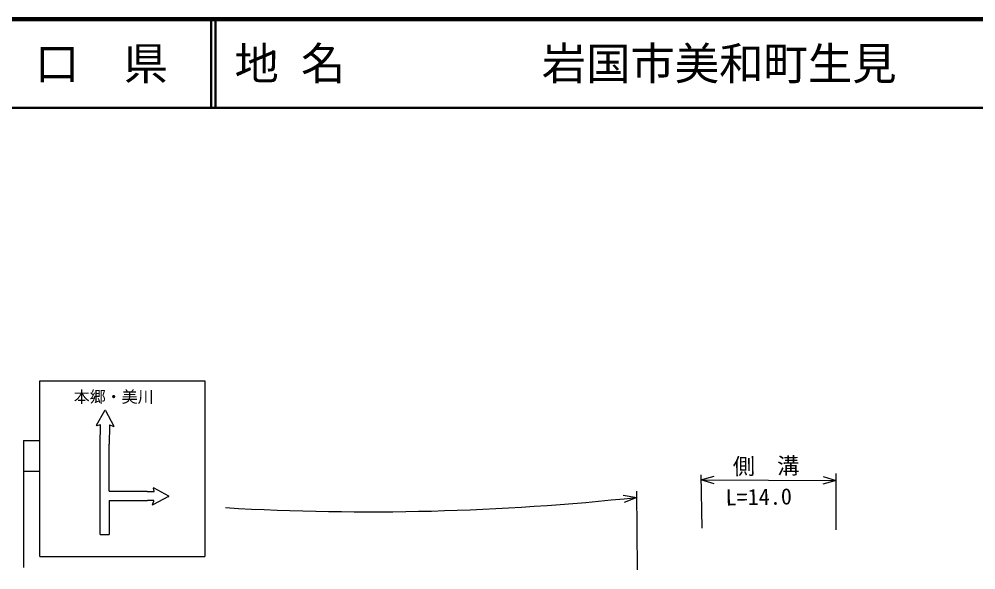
# Model space of a CAD drawing. Units: millimetres, scale not verified. Extents: x 18377 to 658377, y -109912 to 250088.
# Drawn here: x 324476 to 432341, y 188025 to 250088 of the extents above; entities that cross this region are included whole.
import ezdxf
from ezdxf.enums import TextEntityAlignment as Align

# ---------------------------------------------------------------- set-up
doc = ezdxf.new("R2010")
doc.units = ezdxf.units.MM
doc.header["$LTSCALE"] = 1000
for name, color, linetype, lineweight in [('M-BGD', 7, 'Continuous', 25), ('M-TTL', 2, 'Continuous', 140), ('M-TTL-LINE', 7, 'Continuous', 50)]:
    doc.layers.add(name, color=color, linetype=linetype, lineweight=lineweight)
doc.layers.add('M-TTL-TXT', color=7, linetype='Continuous')
doc.styles.add('ＭＳ ゴシック', font='')
doc.styles.get('ＭＳ ゴシック').set_extended_font_data('MS Gothic')

msp = doc.modelspace()

# ---------------------------------------------------------------- linework, layer by layer
at = {"layer": 'M-BGD'}
for p, q in [((326811, 189522), (326811, 209322)), ((326811, 209322), (345411, 209322)), ((345411, 209322), (345411, 189522)), ((333207, 204315), (334138, 205988)), ((334202, 205987), (335149, 204214)), ((333596, 204359), (333248, 204262)), ((333618, 202171), (333641, 204324)), ((334662, 204299), (334640, 202171)), ((335103, 204163), (334712, 204331)), ((324978, 202605), (324978, 188273)), ((324978, 202605), (326811, 202605)), ((333618, 200931), (333618, 202171)), ((334640, 200905), (334640, 202171)), ((333618, 192009), (333618, 200931)), ((334640, 196876), (334640, 200905)), ((324978, 199139), (326811, 199139)), ((401318, 198748), (401456, 192729)), ((416607, 192522), (416607, 198886)), ((401332, 198156), (416607, 198095)), ((334640, 196876), (338900, 196876)), ((338900, 196862), (339671, 196854)), ((339706, 196899), (339609, 197246)), ((339662, 197287), (341333, 196357)), ((394192, 188025), (394123, 196880)), ((334640, 195856), (334640, 192020)), ((334640, 195856), (338960, 195856)), ((339646, 195834), (338960, 195841)), ((339510, 195393), (339678, 195784)), ((341332, 196294), (339560, 195347)), ((333618, 192009), (334641, 192009)), ((326811, 189522), (345411, 189522))]:
    msp.add_line(p, q, dxfattribs=at)
for points in [[(402830, 197719), (401332, 198156), (402833, 198578)], [(415109, 198532), (416607, 198095), (415105, 197673)], [(392589, 196454), (394128, 196198), (392688, 195600)]]:
    msp.add_lwpolyline(points, dxfattribs=at)
for centre, radius, start, end in [((334170, 205970), 36, 28.11554, 150.89802), ((333239, 204297), 36, 150.89802, 285.50862), ((333605, 204324), 36, 359.39575, 105.50861), ((334698, 204298), 36, 66.78593, 179.39576), ((335118, 204196), 36, 246.78589, 28.11554), ((339644, 197256), 36, 60.89802, 195.50861), ((339671, 196890), 36, 269.39575, 15.50861), ((341315, 196326), 36, 298.11554, 60.89802), ((339544, 195379), 36, 156.78589, 298.11554), ((339645, 195798), 36, 336.78593, 89.39576), ((363924, 475410), 280842, 266.69969, 276.17413)]:
    msp.add_arc(centre, radius, start, end, dxfattribs=at)
at = {"layer": 'M-TTL'}
msp.add_line((658377, 250088), (18377, 250088), dxfattribs=at)
at = {"layer": 'M-TTL-LINE'}
for p, q in [((346127, 250088), (346127, 240088)), ((346627, 250088), (346627, 240088)), ((18377, 240088), (658377, 240088))]:
    msp.add_line(p, q, dxfattribs=at)

# ---------------------------------------------------------------- texts
at = {"layer": 'M-BGD', "style": 'ＭＳ ゴシック'}
msp.add_text('本郷・美川', height=1320, dxfattribs=at).set_placement((330638, 206472), align=Align.BOTTOM_LEFT)
for s, rotation, p in [('側\u3000溝', 0.6, (404950, 198227)), ('L=14.0', 1, (404145, 194720))]:
    msp.add_text(s, height=1833, rotation=rotation, dxfattribs=at).set_placement(p, align=Align.BOTTOM_LEFT)
at = {"layer": 'M-TTL-TXT', "style": 'ＭＳ ゴシック'}
msp.add_text('山\u3000口\u3000県', height=3666, dxfattribs=at).set_placement((328752, 245088), align=Align.MIDDLE_CENTER)
for s, p in [('地 名', (348756, 245088)), ('岩国市美和町生見', (383401, 245088))]:
    msp.add_text(s, height=3666, dxfattribs=at).set_placement(p, align=Align.MIDDLE_LEFT)

doc.saveas('drawing.dxf')
